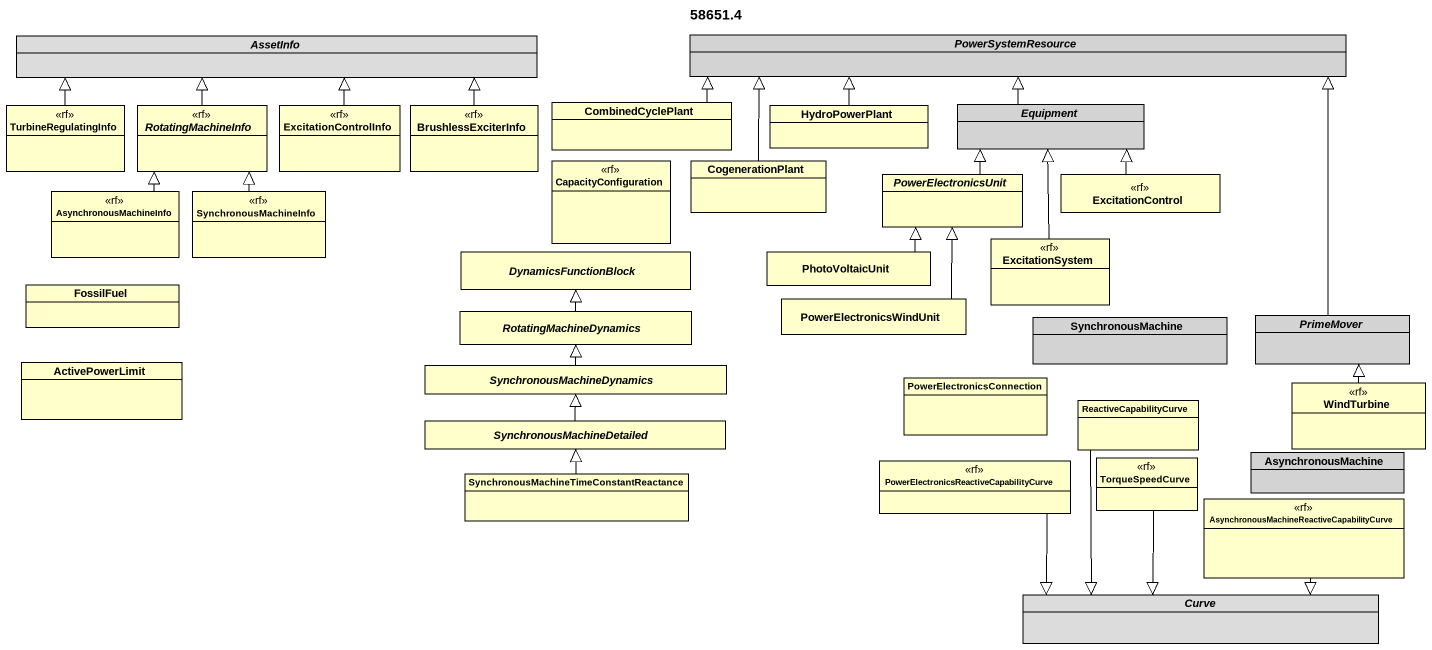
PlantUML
@startuml
title 58651.4
hide circle
hide empty members
abstract class AssetInfo #DCDCDC
abstract class PowerSystemResource #D3D3D3
class TurbineRegulatingInfo <<rf>>
abstract class RotatingMachineInfo <<rf>>
class ExcitationControlInfo <<rf>>
class BrushlessExciterInfo <<rf>>
class CombinedCyclePlant
class HydroPowerPlant
abstract class Equipment #D3D3D3
class CapacityConfiguration <<rf>>
class CogenerationPlant
class AsynchronousMachineInfo <<rf>>
class SynchronousMachineInfo <<rf>>
abstract class PowerElectronicsUnit
class ExcitationControl <<rf>>
abstract class DynamicsFunctionBlock
class PhotoVoltaicUnit
class ExcitationSystem <<rf>>
class FossilFuel
class PowerElectronicsWindUnit
abstract class RotatingMachineDynamics
class SynchronousMachine #D3D3D3
abstract class PrimeMover #D3D3D3
class ActivePowerLimit
abstract class SynchronousMachineDynamics
class PowerElectronicsConnection
class WindTurbine <<rf>>
abstract class SynchronousMachineDetailed
class ReactiveCapabilityCurve
class "SynchronousMachineTimeConstantReactance" as SynchronousMachineTimeConsta
class "PowerElectronicsReactiveCapabilityCurve" as PowerElectronicsReactiveCapa <<rf>>
class TorqueSpeedCurve <<rf>>
class AsynchronousMachine #D3D3D3
class "AsynchronousMachineReactiveCapabilityCurve" as AsynchronousMachineReactiveC <<rf>>
abstract class Curve #DCDCDC
TurbineRegulatingInfo -right-|> AssetInfo
RotatingMachineInfo -up-|> AssetInfo
ExcitationControlInfo -up-|> AssetInfo
BrushlessExciterInfo -left-|> AssetInfo
CombinedCyclePlant -right-|> PowerSystemResource
HydroPowerPlant -right-|> PowerSystemResource
Equipment -up-|> PowerSystemResource
CogenerationPlant -right-|> PowerSystemResource
AsynchronousMachineInfo -up-|> RotatingMachineInfo
SynchronousMachineInfo -up-|> RotatingMachineInfo
PowerElectronicsUnit -up-|> Equipment
ExcitationControl -up-|> Equipment
PhotoVoltaicUnit -up-|> PowerElectronicsUnit
ExcitationSystem -up-|> Equipment
PowerElectronicsWindUnit -up-|> PowerElectronicsUnit
RotatingMachineDynamics -up-|> DynamicsFunctionBlock
PrimeMover -up-|> PowerSystemResource
SynchronousMachineDynamics -up-|> RotatingMachineDynamics
WindTurbine -up-|> PrimeMover
SynchronousMachineDetailed -up-|> SynchronousMachineDynamics
ReactiveCapabilityCurve --|> Curve
SynchronousMachineTimeConsta -up-|> SynchronousMachineDetailed
PowerElectronicsReactiveCapa -right-|> Curve
TorqueSpeedCurve --|> Curve
AsynchronousMachineReactiveC --|> Curve
@enduml
